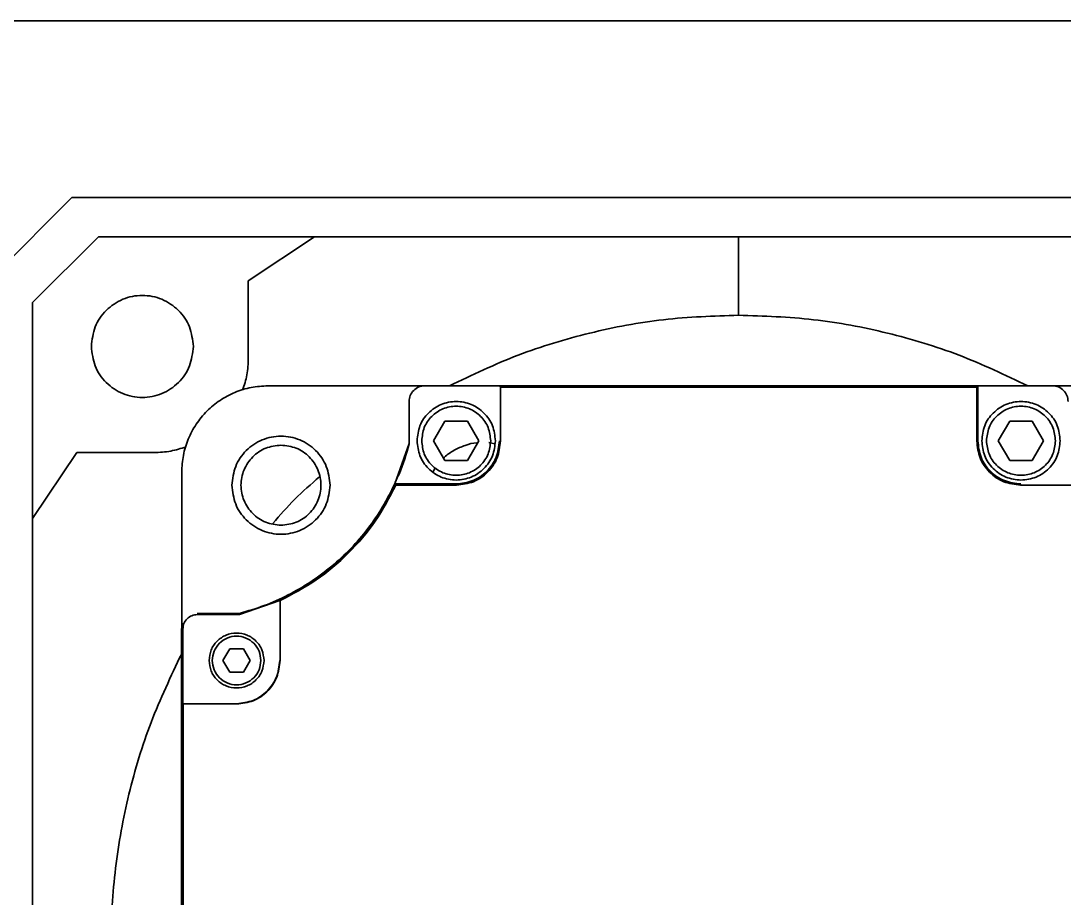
# Model space of a CAD drawing. Header units: millimetres. Extents: x -1052 to 3351, y 0 to 2015.
# Drawn here: x -365.281 to -363.314, y 1683.605 to 1685.258 of the extents above; entities that cross this region are included whole.
import ezdxf

# ---------------------------------------------------------------- set-up
doc = ezdxf.new("R2010")
doc.units = ezdxf.units.MM

msp = doc.modelspace()

# ---------------------------------------------------------------- linework, layer by layer
at = {"color": 7, "linetype": 'Continuous', "lineweight": 35}
for p, q in [((-362.2783, 1685.258), (-365.5776, 1685.258)), ((-362.2783, 1685.258), (-365.5776, 1685.258)), ((-365.1853, 1684.9251), (-365.3332, 1684.7772)), ((-365.1853, 1684.9251), (-365.3332, 1684.7772)), ((-362.6707, 1684.9251), (-365.1853, 1684.9251)), ((-362.6707, 1684.9251), (-365.1853, 1684.9251)), ((-365.2592, 1684.7273), (-365.1353, 1684.8512)), ((-365.2592, 1684.7273), (-365.1353, 1684.8512)), ((-365.1353, 1684.8512), (-364.728, 1684.8512)), ((-365.1353, 1684.8512), (-364.728, 1684.8512)), ((-364.728, 1684.8512), (-364.8525, 1684.768)), ((-364.728, 1684.8512), (-364.8525, 1684.768)), ((-363.928, 1684.8512), (-363.928, 1684.7033)), ((-363.928, 1684.8512), (-363.928, 1684.7033)), ((-364.8525, 1684.768), (-364.8525, 1684.6219)), ((-364.8525, 1684.768), (-364.8525, 1684.6219)), ((-365.2592, 1684.3199), (-365.2592, 1684.7273)), ((-365.2592, 1684.3199), (-365.2592, 1684.7273)), ((-364.8154, 1684.5701), (-364.5196, 1684.5701)), ((-364.8154, 1684.5701), (-364.5196, 1684.5701)), ((-364.5197, 1684.5702), (-364.3791, 1684.5702)), ((-364.5197, 1684.5702), (-364.3791, 1684.5702)), ((-363.4768, 1684.5702), (-364.3791, 1684.5702)), ((-363.4768, 1684.5702), (-364.3791, 1684.5702)), ((-364.3784, 1684.5687), (-363.4776, 1684.5687)), ((-364.3784, 1684.5687), (-364.3771, 1684.5674)), ((-364.3784, 1684.5687), (-363.4776, 1684.5687)), ((-364.3784, 1684.5687), (-364.3771, 1684.5674)), ((-364.3771, 1684.5674), (-363.4789, 1684.5674)), ((-364.3771, 1684.5674), (-364.3771, 1684.4659)), ((-364.3771, 1684.5674), (-363.4789, 1684.5674)), ((-364.3771, 1684.5674), (-364.3771, 1684.4659)), ((-363.4776, 1684.5687), (-363.4789, 1684.5674)), ((-363.4776, 1684.5687), (-363.4789, 1684.5674)), ((-363.4789, 1684.5674), (-363.4789, 1684.4659)), ((-363.4789, 1684.5674), (-363.4789, 1684.4659)), ((-363.4776, 1684.5687), (-363.4776, 1684.4659)), ((-363.4776, 1684.5687), (-363.4776, 1684.4659)), ((-363.4768, 1684.4666), (-363.4768, 1684.5702)), ((-363.4768, 1684.5702), (-363.3362, 1684.5702)), ((-363.4768, 1684.4666), (-363.4768, 1684.5702)), ((-363.4768, 1684.5702), (-363.3362, 1684.5702)), ((-363.3364, 1684.5701), (-363.0405, 1684.5701)), ((-363.3364, 1684.5701), (-363.0405, 1684.5701)), ((-364.5493, 1684.4613), (-364.5493, 1684.5406)), ((-364.5493, 1684.4613), (-364.5493, 1684.5406)), ((-364.5032, 1684.4666), (-364.4818, 1684.5036)), ((-364.5032, 1684.4666), (-364.4818, 1684.5036)), ((-364.4818, 1684.5036), (-364.4391, 1684.5036)), ((-364.4818, 1684.5036), (-364.4391, 1684.5036)), ((-364.4391, 1684.5036), (-364.4178, 1684.4666)), ((-364.4391, 1684.5036), (-364.4178, 1684.4666)), ((-363.4382, 1684.4666), (-363.4168, 1684.5036)), ((-363.4382, 1684.4666), (-363.4168, 1684.5036)), ((-363.4168, 1684.5036), (-363.3741, 1684.5036)), ((-363.4168, 1684.5036), (-363.3741, 1684.5036)), ((-363.3741, 1684.5036), (-363.3528, 1684.4666)), ((-363.3741, 1684.5036), (-363.3528, 1684.4666)), ((-364.5493, 1684.4613), (-364.5763, 1684.3852)), ((-364.5493, 1684.4613), (-364.5763, 1684.3852)), ((-364.4818, 1684.4296), (-364.5032, 1684.4666)), ((-364.4818, 1684.4296), (-364.5032, 1684.4666)), ((-364.4178, 1684.4666), (-364.4391, 1684.4296)), ((-364.4178, 1684.4666), (-364.4391, 1684.4296)), ((-364.399, 1684.4631), (-364.3877, 1684.4609)), ((-364.399, 1684.4631), (-364.3877, 1684.4609)), ((-364.3784, 1684.4659), (-364.3771, 1684.4659)), ((-364.3784, 1684.4659), (-364.3771, 1684.4659)), ((-363.4789, 1684.4659), (-363.4776, 1684.4659)), ((-363.4789, 1684.4659), (-363.4776, 1684.4659)), ((-363.4168, 1684.4296), (-363.4382, 1684.4666)), ((-363.4168, 1684.4296), (-363.4382, 1684.4666)), ((-363.3528, 1684.4666), (-363.3741, 1684.4296)), ((-363.3528, 1684.4666), (-363.3741, 1684.4296)), ((-365.176, 1684.4444), (-365.2592, 1684.3199)), ((-365.176, 1684.4444), (-365.2592, 1684.3199)), ((-365.03, 1684.4444), (-365.176, 1684.4444)), ((-365.03, 1684.4444), (-365.176, 1684.4444)), ((-364.5039, 1684.4084), (-364.4995, 1684.4159)), ((-364.5039, 1684.4084), (-364.4995, 1684.4159)), ((-364.4391, 1684.4296), (-364.4818, 1684.4296)), ((-364.4391, 1684.4296), (-364.4818, 1684.4296)), ((-363.3741, 1684.4296), (-363.4168, 1684.4296)), ((-363.3741, 1684.4296), (-363.4168, 1684.4296)), ((-364.9781, 1684.1115), (-364.9781, 1684.4074)), ((-364.9781, 1684.1115), (-364.9781, 1684.4074)), ((-364.4605, 1684.3852), (-364.5763, 1684.3852)), ((-364.4605, 1684.3852), (-364.5763, 1684.3852)), ((-364.5749, 1684.3845), (-364.5741, 1684.3832)), ((-364.5749, 1684.3845), (-364.4597, 1684.3845)), ((-364.5749, 1684.3845), (-364.5741, 1684.3832)), ((-364.5749, 1684.3845), (-364.4597, 1684.3845)), ((-364.5741, 1684.3832), (-364.4597, 1684.3832)), ((-364.5741, 1684.3832), (-364.4597, 1684.3832)), ((-364.4597, 1684.3832), (-364.4597, 1684.3845)), ((-364.4597, 1684.3832), (-364.4597, 1684.3845)), ((-363.3962, 1684.3845), (-363.3962, 1684.3832)), ((-363.3962, 1684.3845), (-363.3962, 1684.3832)), ((-363.2819, 1684.3832), (-363.3962, 1684.3832)), ((-363.2819, 1684.3832), (-363.3962, 1684.3832)), ((-364.7933, 1684.1657), (-364.8689, 1684.139)), ((-364.7933, 1684.1657), (-364.8689, 1684.139)), ((-364.7927, 1684.1653), (-364.7933, 1684.1657)), ((-364.7927, 1684.1653), (-364.7933, 1684.1657)), ((-364.7927, 1684.1653), (-364.7927, 1684.0524)), ((-364.7927, 1684.1653), (-364.7927, 1684.0524)), ((-364.8693, 1684.1413), (-364.9487, 1684.1413)), ((-364.8693, 1684.1413), (-364.9487, 1684.1413)), ((-364.9486, 1684.1397), (-364.869, 1684.1397)), ((-364.9486, 1684.1397), (-364.9486, 1684.139)), ((-364.9486, 1684.1397), (-364.869, 1684.1397)), ((-364.9486, 1684.1397), (-364.9486, 1684.139)), ((-364.9486, 1684.139), (-364.8689, 1684.139)), ((-364.9486, 1684.139), (-364.8689, 1684.139)), ((-364.8689, 1684.139), (-364.869, 1684.1397)), ((-364.869, 1684.1397), (-364.869, 1684.1397)), ((-364.8689, 1684.139), (-364.869, 1684.1397)), ((-364.869, 1684.1397), (-364.869, 1684.1397)), ((-364.976, 1684.123), (-364.9783, 1684.1117)), ((-364.976, 1684.123), (-364.9783, 1684.1117)), ((-364.9783, 1684.1117), (-364.9783, 1682.9282)), ((-364.9783, 1684.1117), (-364.9783, 1682.9282)), ((-364.9767, 1682.9283), (-364.9767, 1684.1116)), ((-364.976, 1684.1116), (-364.9767, 1684.1116)), ((-364.9767, 1682.9283), (-364.9767, 1684.1116)), ((-364.976, 1684.1116), (-364.9767, 1684.1116)), ((-364.976, 1683.9711), (-364.976, 1684.1116)), ((-364.976, 1683.9711), (-364.976, 1684.1116)), ((-364.9003, 1684.0524), (-364.8875, 1684.0746)), ((-364.9003, 1684.0524), (-364.8875, 1684.0746)), ((-364.8875, 1684.0746), (-364.8618, 1684.0746)), ((-364.8875, 1684.0746), (-364.8618, 1684.0746)), ((-364.8618, 1684.0746), (-364.849, 1684.0524)), ((-364.8618, 1684.0746), (-364.849, 1684.0524)), ((-364.8875, 1684.0302), (-364.9003, 1684.0524)), ((-364.8875, 1684.0302), (-364.9003, 1684.0524)), ((-364.849, 1684.0524), (-364.8618, 1684.0302)), ((-364.849, 1684.0524), (-364.8618, 1684.0302)), ((-364.7933, 1684.0524), (-364.7927, 1684.0524)), ((-364.7933, 1684.0524), (-364.7927, 1684.0524)), ((-364.8618, 1684.0302), (-364.8875, 1684.0302)), ((-364.8618, 1684.0302), (-364.8875, 1684.0302)), ((-364.9754, 1683.9705), (-364.976, 1683.9711)), ((-364.9754, 1683.9705), (-364.976, 1683.9711)), ((-364.9754, 1683.0693), (-364.9754, 1683.9705)), ((-364.8747, 1683.9705), (-364.9754, 1683.9705)), ((-364.9754, 1683.0693), (-364.9754, 1683.9705)), ((-364.8747, 1683.9705), (-364.9754, 1683.9705)), ((-364.8747, 1683.9705), (-364.8747, 1683.9711)), ((-364.8747, 1683.9705), (-364.8747, 1683.9711))]:
    msp.add_line(p, q, dxfattribs=at)
for points, knots in [([(-363.928, 1684.8512), (-363.9745, 1684.8512), (-364.0672, 1684.8512), (-364.205, 1684.8512), (-364.3399, 1684.8512), (-364.4721, 1684.8512), (-364.6016, 1684.8512), (-364.6857, 1684.8512), (-364.728, 1684.8512)], [0, 0, 0, 0, 9.011017, 17.92852, 26.962184, 35.906449, 44.937521, 54.083228, 54.083228, 54.083228, 54.083228]), ([(-363.928, 1684.8512), (-363.9745, 1684.8512), (-364.0672, 1684.8512), (-364.205, 1684.8512), (-364.3399, 1684.8512), (-364.4721, 1684.8512), (-364.6016, 1684.8512), (-364.6857, 1684.8512), (-364.728, 1684.8512)], [0, 0, 0, 0, 9.011017, 17.92852, 26.962184, 35.906449, 44.937521, 54.083228, 54.083228, 54.083228, 54.083228]), ([(-363.128, 1684.8512), (-363.1598, 1684.8512), (-363.2222, 1684.8512), (-363.3184, 1684.8512), (-363.415, 1684.8512), (-363.5251, 1684.8512), (-363.6485, 1684.8512), (-363.7872, 1684.8512), (-363.8808, 1684.8512), (-363.928, 1684.8512)], [0, 0, 0, 0, 6.884884, 13.527978, 20.341259, 26.947024, 35.974761, 44.948832, 54.083288, 54.083288, 54.083288, 54.083288]), ([(-363.128, 1684.8512), (-363.1598, 1684.8512), (-363.2222, 1684.8512), (-363.3184, 1684.8512), (-363.415, 1684.8512), (-363.5251, 1684.8512), (-363.6485, 1684.8512), (-363.7872, 1684.8512), (-363.8808, 1684.8512), (-363.928, 1684.8512)], [0, 0, 0, 0, 6.884884, 13.527978, 20.341259, 26.947024, 35.974761, 44.948832, 54.083288, 54.083288, 54.083288, 54.083288]), ([(-364.9562, 1684.6443), (-364.9577, 1684.6569), (-364.9605, 1684.6821), (-364.9828, 1684.7141), (-365.0146, 1684.7355), (-365.0524, 1684.743), (-365.0902, 1684.7355), (-365.1219, 1684.7141), (-365.1442, 1684.6821), (-365.1471, 1684.6569), (-365.1485, 1684.6443)], [0, 0, 0, 0, 2.546997, 5.093971, 7.640962, 10.187929, 12.734955, 15.281946, 17.82892, 20.375917, 20.375917, 20.375917, 20.375917]), ([(-364.9562, 1684.6443), (-364.9577, 1684.6569), (-364.9605, 1684.6821), (-364.9828, 1684.7141), (-365.0146, 1684.7355), (-365.0524, 1684.743), (-365.0902, 1684.7355), (-365.1219, 1684.7141), (-365.1442, 1684.6821), (-365.1471, 1684.6569), (-365.1485, 1684.6443)], [0, 0, 0, 0, 2.546997, 5.093971, 7.640962, 10.187929, 12.734955, 15.281946, 17.82892, 20.375917, 20.375917, 20.375917, 20.375917]), ([(-364.4733, 1684.5701), (-364.4306, 1684.5905), (-364.3453, 1684.6311), (-364.2092, 1684.6719), (-364.0697, 1684.6984), (-363.9752, 1684.7017), (-363.928, 1684.7033)], [0, 0, 0, 0, 9.575734, 19.151432, 28.727151, 38.302862, 38.302862, 38.302862, 38.302862]), ([(-364.4733, 1684.5701), (-364.4306, 1684.5905), (-364.3453, 1684.6311), (-364.2092, 1684.6719), (-364.0697, 1684.6984), (-363.9752, 1684.7017), (-363.928, 1684.7033)], [0, 0, 0, 0, 9.575734, 19.151432, 28.727151, 38.302862, 38.302862, 38.302862, 38.302862]), ([(-363.928, 1684.7033), (-363.8807, 1684.7017), (-363.7863, 1684.6984), (-363.6467, 1684.6719), (-363.5107, 1684.6311), (-363.4253, 1684.5905), (-363.3827, 1684.5701)], [0, 0, 0, 0, 9.575771, 19.15149, 28.727188, 38.302922, 38.302922, 38.302922, 38.302922]), ([(-363.928, 1684.7033), (-363.8807, 1684.7017), (-363.7863, 1684.6984), (-363.6467, 1684.6719), (-363.5107, 1684.6311), (-363.4253, 1684.5905), (-363.3827, 1684.5701)], [0, 0, 0, 0, 9.575771, 19.15149, 28.727188, 38.302922, 38.302922, 38.302922, 38.302922]), ([(-365.1485, 1684.6443), (-365.1471, 1684.6317), (-365.1442, 1684.6066), (-365.1219, 1684.5746), (-365.0902, 1684.5532), (-365.0524, 1684.5457), (-365.0146, 1684.5532), (-364.9828, 1684.5746), (-364.9605, 1684.6066), (-364.9577, 1684.6317), (-364.9562, 1684.6443)], [0, 0, 0, 0, 2.546997, 5.093971, 7.640962, 10.187988, 12.734955, 15.281946, 17.82892, 20.375917, 20.375917, 20.375917, 20.375917]), ([(-365.1485, 1684.6443), (-365.1471, 1684.6317), (-365.1442, 1684.6066), (-365.1219, 1684.5746), (-365.0902, 1684.5532), (-365.0524, 1684.5457), (-365.0146, 1684.5532), (-364.9828, 1684.5746), (-364.9605, 1684.6066), (-364.9577, 1684.6317), (-364.9562, 1684.6443)], [0, 0, 0, 0, 2.546997, 5.093971, 7.640962, 10.187988, 12.734955, 15.281946, 17.82892, 20.375917, 20.375917, 20.375917, 20.375917]), ([(-364.8525, 1684.6219), (-364.8528, 1684.6116), (-364.8535, 1684.5922), (-364.8601, 1684.5717), (-364.8632, 1684.5621)], [0, 0, 0, 0, 2.191788, 4.130149, 4.130149, 4.130149, 4.130149]), ([(-364.8525, 1684.6219), (-364.8528, 1684.6116), (-364.8535, 1684.5922), (-364.8601, 1684.5717), (-364.8632, 1684.5621)], [0, 0, 0, 0, 2.191788, 4.130149, 4.130149, 4.130149, 4.130149]), ([(-364.9781, 1684.4074), (-364.9775, 1684.418), (-364.9763, 1684.4393), (-364.9666, 1684.47), (-364.9516, 1684.4983), (-364.9312, 1684.5232), (-364.9064, 1684.5435), (-364.8781, 1684.5586), (-364.8474, 1684.5683), (-364.8261, 1684.5695), (-364.8154, 1684.5701)], [0, 0, 0, 0, 2.158701, 4.317381, 6.476083, 8.634771, 10.793458, 12.952134, 15.110871, 17.269513, 17.269513, 17.269513, 17.269513]), ([(-364.9781, 1684.4074), (-364.9775, 1684.418), (-364.9763, 1684.4393), (-364.9666, 1684.47), (-364.9516, 1684.4983), (-364.9312, 1684.5232), (-364.9064, 1684.5435), (-364.8781, 1684.5586), (-364.8474, 1684.5683), (-364.8261, 1684.5695), (-364.8154, 1684.5701)], [0, 0, 0, 0, 2.158701, 4.317381, 6.476083, 8.634771, 10.793458, 12.952134, 15.110871, 17.269513, 17.269513, 17.269513, 17.269513]), ([(-364.5197, 1684.5702), (-364.5236, 1684.5698), (-364.5314, 1684.5689), (-364.5411, 1684.562), (-364.548, 1684.5523), (-364.5489, 1684.5445), (-364.5493, 1684.5406)], [0, 0, 0, 0, 0.783279, 1.56654, 2.349784, 3.133028, 3.133028, 3.133028, 3.133028]), ([(-364.5197, 1684.5702), (-364.5236, 1684.5698), (-364.5314, 1684.5689), (-364.5411, 1684.562), (-364.548, 1684.5523), (-364.5489, 1684.5445), (-364.5493, 1684.5406)], [0, 0, 0, 0, 0.783279, 1.56654, 2.349784, 3.133028, 3.133028, 3.133028, 3.133028]), ([(-363.3066, 1684.5406), (-363.3071, 1684.5445), (-363.308, 1684.5523), (-363.3148, 1684.562), (-363.3246, 1684.5689), (-363.3324, 1684.5698), (-363.3362, 1684.5702)], [0, 0, 0, 0, 0.783244, 1.566488, 2.349749, 3.133028, 3.133028, 3.133028, 3.133028]), ([(-363.3066, 1684.5406), (-363.3071, 1684.5445), (-363.308, 1684.5523), (-363.3148, 1684.562), (-363.3246, 1684.5689), (-363.3324, 1684.5698), (-363.3362, 1684.5702)], [0, 0, 0, 0, 0.783244, 1.566488, 2.349749, 3.133028, 3.133028, 3.133028, 3.133028]), ([(-364.5344, 1684.4666), (-364.5333, 1684.4763), (-364.5311, 1684.4956), (-364.514, 1684.5203), (-364.4896, 1684.5367), (-364.4605, 1684.5425), (-364.4314, 1684.5367), (-364.407, 1684.5203), (-364.3899, 1684.4956), (-364.3876, 1684.4763), (-364.3865, 1684.4666)], [0, 0, 0, 0, 1.959199, 3.918434, 5.877669, 7.836903, 9.796137, 11.755323, 13.714558, 15.673769, 15.673769, 15.673769, 15.673769]), ([(-364.5344, 1684.4666), (-364.5333, 1684.4763), (-364.5311, 1684.4956), (-364.514, 1684.5203), (-364.4896, 1684.5367), (-364.4605, 1684.5425), (-364.4314, 1684.5367), (-364.407, 1684.5203), (-364.3899, 1684.4956), (-364.3876, 1684.4763), (-364.3865, 1684.4666)], [0, 0, 0, 0, 1.959199, 3.918434, 5.877669, 7.836903, 9.796137, 11.755323, 13.714558, 15.673769, 15.673769, 15.673769, 15.673769]), ([(-364.3954, 1684.4666), (-364.3964, 1684.4751), (-364.3983, 1684.4922), (-364.4134, 1684.5138), (-364.4349, 1684.5283), (-364.4605, 1684.5334), (-364.4861, 1684.5283), (-364.5076, 1684.5138), (-364.5226, 1684.4922), (-364.5246, 1684.4751), (-364.5256, 1684.4666)], [0, 0, 0, 0, 1.724108, 3.448228, 5.172347, 6.896426, 8.620564, 10.344683, 12.068803, 13.792911, 13.792911, 13.792911, 13.792911]), ([(-364.3954, 1684.4666), (-364.3964, 1684.4751), (-364.3983, 1684.4922), (-364.4134, 1684.5138), (-364.4349, 1684.5283), (-364.4605, 1684.5334), (-364.4861, 1684.5283), (-364.5076, 1684.5138), (-364.5226, 1684.4922), (-364.5246, 1684.4751), (-364.5256, 1684.4666)], [0, 0, 0, 0, 1.724108, 3.448228, 5.172347, 6.896426, 8.620564, 10.344683, 12.068803, 13.792911, 13.792911, 13.792911, 13.792911]), ([(-363.4694, 1684.4666), (-363.4683, 1684.4763), (-363.4661, 1684.4956), (-363.449, 1684.5203), (-363.4245, 1684.5367), (-363.3955, 1684.5425), (-363.3664, 1684.5367), (-363.3419, 1684.5203), (-363.3248, 1684.4956), (-363.3226, 1684.4763), (-363.3215, 1684.4666)], [0, 0, 0, 0, 1.959211, 3.918446, 5.877631, 7.836865, 9.796099, 11.755335, 13.71457, 15.673769, 15.673769, 15.673769, 15.673769]), ([(-363.4694, 1684.4666), (-363.4683, 1684.4763), (-363.4661, 1684.4956), (-363.449, 1684.5203), (-363.4245, 1684.5367), (-363.3955, 1684.5425), (-363.3664, 1684.5367), (-363.3419, 1684.5203), (-363.3248, 1684.4956), (-363.3226, 1684.4763), (-363.3215, 1684.4666)], [0, 0, 0, 0, 1.959211, 3.918446, 5.877631, 7.836865, 9.796099, 11.755335, 13.71457, 15.673769, 15.673769, 15.673769, 15.673769]), ([(-363.3304, 1684.4666), (-363.3314, 1684.4751), (-363.3333, 1684.4922), (-363.3484, 1684.5138), (-363.3699, 1684.5283), (-363.3955, 1684.5334), (-363.4211, 1684.5283), (-363.4426, 1684.5138), (-363.4576, 1684.4922), (-363.4596, 1684.4751), (-363.4606, 1684.4666)], [0, 0, 0, 0, 1.724108, 3.448228, 5.172347, 6.896485, 8.620564, 10.344683, 12.068803, 13.792911, 13.792911, 13.792911, 13.792911]), ([(-363.3304, 1684.4666), (-363.3314, 1684.4751), (-363.3333, 1684.4922), (-363.3484, 1684.5138), (-363.3699, 1684.5283), (-363.3955, 1684.5334), (-363.4211, 1684.5283), (-363.4426, 1684.5138), (-363.4576, 1684.4922), (-363.4596, 1684.4751), (-363.4606, 1684.4666)], [0, 0, 0, 0, 1.724108, 3.448228, 5.172347, 6.896485, 8.620564, 10.344683, 12.068803, 13.792911, 13.792911, 13.792911, 13.792911]), ([(-364.8833, 1684.3828), (-364.8819, 1684.3949), (-364.8792, 1684.4191), (-364.8578, 1684.4499), (-364.8272, 1684.4705), (-364.7909, 1684.4777), (-364.7545, 1684.4705), (-364.724, 1684.4499), (-364.7026, 1684.4191), (-364.6998, 1684.3949), (-364.6984, 1684.3828)], [0, 0, 0, 0, 2.449015, 4.898046, 7.347053, 9.796126, 12.245141, 14.694147, 17.143179, 19.592194, 19.592194, 19.592194, 19.592194]), ([(-364.8833, 1684.3828), (-364.8819, 1684.3949), (-364.8792, 1684.4191), (-364.8578, 1684.4499), (-364.8272, 1684.4705), (-364.7909, 1684.4777), (-364.7545, 1684.4705), (-364.724, 1684.4499), (-364.7026, 1684.4191), (-364.6998, 1684.3949), (-364.6984, 1684.3828)], [0, 0, 0, 0, 2.449015, 4.898046, 7.347053, 9.796126, 12.245141, 14.694147, 17.143179, 19.592194, 19.592194, 19.592194, 19.592194]), ([(-364.9701, 1684.4552), (-364.9797, 1684.4521), (-365.0002, 1684.4455), (-365.0197, 1684.4448), (-365.03, 1684.4444)], [0, 0, 0, 0, 1.936959, 4.130361, 4.130361, 4.130361, 4.130361]), ([(-364.9701, 1684.4552), (-364.9797, 1684.4521), (-365.0002, 1684.4455), (-365.0197, 1684.4448), (-365.03, 1684.4444)], [0, 0, 0, 0, 1.936959, 4.130361, 4.130361, 4.130361, 4.130361]), ([(-364.7909, 1684.3074), (-364.8007, 1684.3085), (-364.8205, 1684.3108), (-364.8456, 1684.3282), (-364.8624, 1684.3532), (-364.8683, 1684.3828), (-364.8624, 1684.4125), (-364.8456, 1684.4374), (-364.8205, 1684.4549), (-364.8007, 1684.4571), (-364.7909, 1684.4583)], [0, 0, 0, 0, 1.99842, 3.996819, 5.995234, 7.993648, 9.992062, 11.990453, 13.988868, 15.987282, 15.987282, 15.987282, 15.987282]), ([(-364.7909, 1684.3074), (-364.8007, 1684.3085), (-364.8205, 1684.3108), (-364.8456, 1684.3282), (-364.8624, 1684.3532), (-364.8683, 1684.3828), (-364.8624, 1684.4125), (-364.8456, 1684.4374), (-364.8205, 1684.4549), (-364.8007, 1684.4571), (-364.7909, 1684.4583)], [0, 0, 0, 0, 1.99842, 3.996819, 5.995234, 7.993648, 9.992062, 11.990453, 13.988868, 15.987282, 15.987282, 15.987282, 15.987282]), ([(-364.7909, 1684.4583), (-364.781, 1684.4571), (-364.7613, 1684.4549), (-364.7361, 1684.4374), (-364.7194, 1684.4125), (-364.7135, 1684.3828), (-364.7194, 1684.3532), (-364.7361, 1684.3282), (-364.7613, 1684.3108), (-364.781, 1684.3085), (-364.7909, 1684.3074)], [0, 0, 0, 0, 1.998355, 3.996771, 5.995161, 7.993575, 9.991989, 11.990405, 13.988804, 15.987165, 15.987165, 15.987165, 15.987165]), ([(-364.7909, 1684.4583), (-364.781, 1684.4571), (-364.7613, 1684.4549), (-364.7361, 1684.4374), (-364.7194, 1684.4125), (-364.7135, 1684.3828), (-364.7194, 1684.3532), (-364.7361, 1684.3282), (-364.7613, 1684.3108), (-364.781, 1684.3085), (-364.7909, 1684.3074)], [0, 0, 0, 0, 1.998355, 3.996771, 5.995161, 7.993575, 9.991989, 11.990405, 13.988804, 15.987165, 15.987165, 15.987165, 15.987165]), ([(-364.5492, 1684.4611), (-364.5545, 1684.442), (-364.5613, 1684.4169), (-364.573, 1684.3937), (-364.5757, 1684.3882)], [0, 0, 0, 0, 4.011659, 5.255359, 5.255359, 5.255359, 5.255359]), ([(-364.5492, 1684.4611), (-364.5545, 1684.442), (-364.5613, 1684.4169), (-364.573, 1684.3937), (-364.5757, 1684.3882)], [0, 0, 0, 0, 4.011659, 5.255359, 5.255359, 5.255359, 5.255359]), ([(-364.3865, 1684.4666), (-364.3876, 1684.4569), (-364.3899, 1684.4376), (-364.407, 1684.4129), (-364.4314, 1684.3965), (-364.4605, 1684.3907), (-364.4896, 1684.3965), (-364.514, 1684.4129), (-364.5311, 1684.4376), (-364.5333, 1684.4569), (-364.5344, 1684.4666)], [0, 0, 0, 0, 1.95924, 3.91845, 5.877636, 7.83687, 9.796104, 11.755339, 13.714549, 15.673777, 15.673777, 15.673777, 15.673777]), ([(-364.3865, 1684.4666), (-364.3876, 1684.4569), (-364.3899, 1684.4376), (-364.407, 1684.4129), (-364.4314, 1684.3965), (-364.4605, 1684.3907), (-364.4896, 1684.3965), (-364.514, 1684.4129), (-364.5311, 1684.4376), (-364.5333, 1684.4569), (-364.5344, 1684.4666)], [0, 0, 0, 0, 1.95924, 3.91845, 5.877636, 7.83687, 9.796104, 11.755339, 13.714549, 15.673777, 15.673777, 15.673777, 15.673777]), ([(-364.5256, 1684.4666), (-364.5246, 1684.4581), (-364.5226, 1684.441), (-364.5076, 1684.4194), (-364.4861, 1684.4049), (-364.4605, 1684.3998), (-364.4349, 1684.4049), (-364.4134, 1684.4194), (-364.3983, 1684.441), (-364.3964, 1684.4581), (-364.3954, 1684.4666)], [0, 0, 0, 0, 1.724108, 3.448228, 5.172347, 6.896491, 8.620575, 10.344695, 12.068815, 13.792923, 13.792923, 13.792923, 13.792923]), ([(-364.5256, 1684.4666), (-364.5246, 1684.4581), (-364.5226, 1684.441), (-364.5076, 1684.4194), (-364.4861, 1684.4049), (-364.4605, 1684.3998), (-364.4349, 1684.4049), (-364.4134, 1684.4194), (-364.3983, 1684.441), (-364.3964, 1684.4581), (-364.3954, 1684.4666)], [0, 0, 0, 0, 1.724108, 3.448228, 5.172347, 6.896491, 8.620575, 10.344695, 12.068815, 13.792923, 13.792923, 13.792923, 13.792923]), ([(-364.4834, 1684.4344), (-364.4831, 1684.4348), (-364.4777, 1684.4407), (-364.4643, 1684.4492), (-364.4439, 1684.4583), (-364.4288, 1684.4627), (-364.421, 1684.4628), (-364.4207, 1684.4628)], [0, 0, 0, 0, 0.096177, 1.623811, 3.151489, 4.679181, 4.737258, 4.737258, 4.737258, 4.737258]), ([(-364.4834, 1684.4344), (-364.4831, 1684.4348), (-364.4777, 1684.4407), (-364.4643, 1684.4492), (-364.4439, 1684.4583), (-364.4288, 1684.4627), (-364.421, 1684.4628), (-364.4207, 1684.4628)], [0, 0, 0, 0, 0.096177, 1.623811, 3.151489, 4.679181, 4.737258, 4.737258, 4.737258, 4.737258]), ([(-364.3791, 1684.4666), (-364.3803, 1684.4559), (-364.3828, 1684.4346), (-364.4016, 1684.4077), (-364.4285, 1684.3889), (-364.4498, 1684.3865), (-364.4605, 1684.3852)], [0, 0, 0, 0, 2.153963, 4.307901, 6.461872, 8.615835, 8.615835, 8.615835, 8.615835]), ([(-364.3791, 1684.4666), (-364.3803, 1684.4559), (-364.3828, 1684.4346), (-364.4016, 1684.4077), (-364.4285, 1684.3889), (-364.4498, 1684.3865), (-364.4605, 1684.3852)], [0, 0, 0, 0, 2.153963, 4.307901, 6.461872, 8.615835, 8.615835, 8.615835, 8.615835]), ([(-364.3771, 1684.4659), (-364.3783, 1684.455), (-364.3808, 1684.4334), (-364.3999, 1684.4061), (-364.4273, 1684.3869), (-364.4489, 1684.3845), (-364.4597, 1684.3832)], [0, 0, 0, 0, 2.188147, 4.376283, 6.564419, 8.752542, 8.752542, 8.752542, 8.752542]), ([(-364.4597, 1684.3845), (-364.4491, 1684.3857), (-364.4278, 1684.3882), (-364.4009, 1684.407), (-364.3821, 1684.4339), (-364.3796, 1684.4552), (-364.3784, 1684.4659)], [0, 0, 0, 0, 2.153963, 4.307918, 6.461856, 8.615819, 8.615819, 8.615819, 8.615819]), ([(-364.3771, 1684.4659), (-364.3783, 1684.455), (-364.3808, 1684.4334), (-364.3999, 1684.4061), (-364.4273, 1684.3869), (-364.4489, 1684.3845), (-364.4597, 1684.3832)], [0, 0, 0, 0, 2.188147, 4.376283, 6.564419, 8.752542, 8.752542, 8.752542, 8.752542]), ([(-364.4597, 1684.3845), (-364.4491, 1684.3857), (-364.4278, 1684.3882), (-364.4009, 1684.407), (-364.3821, 1684.4339), (-364.3796, 1684.4552), (-364.3784, 1684.4659)], [0, 0, 0, 0, 2.153963, 4.307918, 6.461856, 8.615819, 8.615819, 8.615819, 8.615819]), ([(-363.3962, 1684.3832), (-363.407, 1684.3845), (-363.4287, 1684.3869), (-363.456, 1684.4061), (-363.4751, 1684.4334), (-363.4776, 1684.455), (-363.4789, 1684.4659)], [0, 0, 0, 0, 2.188123, 4.376258, 6.564394, 8.752552, 8.752552, 8.752552, 8.752552]), ([(-363.3962, 1684.3832), (-363.407, 1684.3845), (-363.4287, 1684.3869), (-363.456, 1684.4061), (-363.4751, 1684.4334), (-363.4776, 1684.455), (-363.4789, 1684.4659)], [0, 0, 0, 0, 2.188123, 4.376258, 6.564394, 8.752552, 8.752552, 8.752552, 8.752552]), ([(-363.4776, 1684.4659), (-363.4763, 1684.4552), (-363.4739, 1684.4339), (-363.4551, 1684.407), (-363.4282, 1684.3882), (-363.4069, 1684.3857), (-363.3962, 1684.3845)], [0, 0, 0, 0, 2.153963, 4.307901, 6.461856, 8.615819, 8.615819, 8.615819, 8.615819]), ([(-363.4776, 1684.4659), (-363.4763, 1684.4552), (-363.4739, 1684.4339), (-363.4551, 1684.407), (-363.4282, 1684.3882), (-363.4069, 1684.3857), (-363.3962, 1684.3845)], [0, 0, 0, 0, 2.153963, 4.307901, 6.461856, 8.615819, 8.615819, 8.615819, 8.615819]), ([(-363.3955, 1684.3852), (-363.4061, 1684.3865), (-363.4275, 1684.3889), (-363.4543, 1684.4077), (-363.4732, 1684.4346), (-363.4756, 1684.4559), (-363.4768, 1684.4666)], [0, 0, 0, 0, 2.153963, 4.307934, 6.461872, 8.615835, 8.615835, 8.615835, 8.615835]), ([(-363.3955, 1684.3852), (-363.4061, 1684.3865), (-363.4275, 1684.3889), (-363.4543, 1684.4077), (-363.4732, 1684.4346), (-363.4756, 1684.4559), (-363.4768, 1684.4666)], [0, 0, 0, 0, 2.153963, 4.307934, 6.461872, 8.615835, 8.615835, 8.615835, 8.615835]), ([(-363.3215, 1684.4666), (-363.3226, 1684.4569), (-363.3248, 1684.4376), (-363.3419, 1684.4129), (-363.3664, 1684.3965), (-363.3955, 1684.3907), (-363.4245, 1684.3965), (-363.449, 1684.4129), (-363.4661, 1684.4376), (-363.4683, 1684.4569), (-363.4694, 1684.4666)], [0, 0, 0, 0, 1.959228, 3.918439, 5.877674, 7.836908, 9.796142, 11.755327, 13.714538, 15.673777, 15.673777, 15.673777, 15.673777]), ([(-363.3215, 1684.4666), (-363.3226, 1684.4569), (-363.3248, 1684.4376), (-363.3419, 1684.4129), (-363.3664, 1684.3965), (-363.3955, 1684.3907), (-363.4245, 1684.3965), (-363.449, 1684.4129), (-363.4661, 1684.4376), (-363.4683, 1684.4569), (-363.4694, 1684.4666)], [0, 0, 0, 0, 1.959228, 3.918439, 5.877674, 7.836908, 9.796142, 11.755327, 13.714538, 15.673777, 15.673777, 15.673777, 15.673777]), ([(-363.4606, 1684.4666), (-363.4596, 1684.4581), (-363.4576, 1684.441), (-363.4426, 1684.4194), (-363.4211, 1684.4049), (-363.3955, 1684.3998), (-363.3699, 1684.4049), (-363.3484, 1684.4194), (-363.3333, 1684.441), (-363.3314, 1684.4581), (-363.3304, 1684.4666)], [0, 0, 0, 0, 1.724108, 3.448228, 5.172347, 6.896432, 8.620575, 10.344695, 12.068815, 13.792923, 13.792923, 13.792923, 13.792923]), ([(-363.4606, 1684.4666), (-363.4596, 1684.4581), (-363.4576, 1684.441), (-363.4426, 1684.4194), (-363.4211, 1684.4049), (-363.3955, 1684.3998), (-363.3699, 1684.4049), (-363.3484, 1684.4194), (-363.3333, 1684.441), (-363.3314, 1684.4581), (-363.3304, 1684.4666)], [0, 0, 0, 0, 1.724108, 3.448228, 5.172347, 6.896432, 8.620575, 10.344695, 12.068815, 13.792923, 13.792923, 13.792923, 13.792923]), ([(-364.8064, 1684.3105), (-364.7929, 1684.3263), (-364.7658, 1684.3578), (-364.7343, 1684.3849), (-364.7185, 1684.3984)], [0, 0, 0, 0, 4.208149, 8.416256, 8.416256, 8.416256, 8.416256]), ([(-364.8064, 1684.3105), (-364.7929, 1684.3263), (-364.7658, 1684.3578), (-364.7343, 1684.3849), (-364.7185, 1684.3984)], [0, 0, 0, 0, 4.208149, 8.416256, 8.416256, 8.416256, 8.416256]), ([(-364.6984, 1684.3828), (-364.6998, 1684.3707), (-364.7026, 1684.3465), (-364.724, 1684.3158), (-364.7545, 1684.2952), (-364.7909, 1684.288), (-364.8272, 1684.2952), (-364.8578, 1684.3158), (-364.8792, 1684.3465), (-364.8819, 1684.3707), (-364.8833, 1684.3828)], [0, 0, 0, 0, 2.449044, 4.898051, 7.347074, 9.796083, 12.24515, 14.694173, 17.14318, 19.592224, 19.592224, 19.592224, 19.592224]), ([(-364.6984, 1684.3828), (-364.6998, 1684.3707), (-364.7026, 1684.3465), (-364.724, 1684.3158), (-364.7545, 1684.2952), (-364.7909, 1684.288), (-364.8272, 1684.2952), (-364.8578, 1684.3158), (-364.8792, 1684.3465), (-364.8819, 1684.3707), (-364.8833, 1684.3828)], [0, 0, 0, 0, 2.449044, 4.898051, 7.347074, 9.796083, 12.24515, 14.694173, 17.14318, 19.592224, 19.592224, 19.592224, 19.592224]), ([(-364.5763, 1684.3852), (-364.5837, 1684.3706), (-364.5984, 1684.3412), (-364.6265, 1684.3006), (-364.6586, 1684.2631), (-364.6947, 1684.2295), (-364.7343, 1684.2), (-364.7769, 1684.1753), (-364.822, 1684.155), (-364.8535, 1684.1458), (-364.8693, 1684.1413)], [0, 0, 0, 0, 3.329906, 6.65985, 9.989795, 13.319707, 16.649661, 19.979576, 23.309527, 26.639442, 26.639442, 26.639442, 26.639442]), ([(-364.5763, 1684.3852), (-364.5837, 1684.3706), (-364.5984, 1684.3412), (-364.6265, 1684.3006), (-364.6586, 1684.2631), (-364.6947, 1684.2295), (-364.7343, 1684.2), (-364.7769, 1684.1753), (-364.822, 1684.155), (-364.8535, 1684.1458), (-364.8693, 1684.1413)], [0, 0, 0, 0, 3.329906, 6.65985, 9.989795, 13.319707, 16.649661, 19.979576, 23.309527, 26.639442, 26.639442, 26.639442, 26.639442]), ([(-364.7935, 1684.1671), (-364.7878, 1684.1695), (-364.767, 1684.1784), (-364.7336, 1684.1989), (-364.6937, 1684.2281), (-364.6575, 1684.2619), (-364.6252, 1684.2995), (-364.597, 1684.3403), (-364.5823, 1684.3698), (-364.5749, 1684.3845)], [0, 0, 0, 0, 1.242389, 4.584292, 7.926203, 11.26817, 14.610081, 17.952013, 21.29394, 21.29394, 21.29394, 21.29394]), ([(-364.7935, 1684.1671), (-364.7878, 1684.1695), (-364.767, 1684.1784), (-364.7336, 1684.1989), (-364.6937, 1684.2281), (-364.6575, 1684.2619), (-364.6252, 1684.2995), (-364.597, 1684.3403), (-364.5823, 1684.3698), (-364.5749, 1684.3845)], [0, 0, 0, 0, 1.242389, 4.584292, 7.926203, 11.26817, 14.610081, 17.952013, 21.29394, 21.29394, 21.29394, 21.29394]), ([(-364.5741, 1684.3832), (-364.5863, 1684.3599), (-364.6109, 1684.3134), (-364.6625, 1684.2534), (-364.7228, 1684.2019), (-364.7694, 1684.1775), (-364.7927, 1684.1653)], [0, 0, 0, 0, 5.324134, 10.648264, 15.972398, 21.296502, 21.296502, 21.296502, 21.296502]), ([(-364.5741, 1684.3832), (-364.5863, 1684.3599), (-364.6109, 1684.3134), (-364.6625, 1684.2534), (-364.7228, 1684.2019), (-364.7694, 1684.1775), (-364.7927, 1684.1653)], [0, 0, 0, 0, 5.324134, 10.648264, 15.972398, 21.296502, 21.296502, 21.296502, 21.296502]), ([(-365.2592, 1684.3199), (-365.2592, 1684.2882), (-365.2592, 1684.226), (-365.2592, 1684.1301), (-365.2592, 1684.0339), (-365.2592, 1683.9241), (-365.2592, 1683.8012), (-365.2592, 1683.6632), (-365.2592, 1683.5236), (-365.2592, 1683.384), (-365.2592, 1683.2455), (-365.2592, 1683.1098), (-365.2592, 1682.9769), (-365.2592, 1682.8468), (-365.2592, 1682.7624), (-365.2592, 1682.7199)], [0, 0, 0, 0, 6.862225, 13.484315, 20.275339, 26.86003, 35.857802, 44.801018, 53.870758, 62.8655, 71.827208, 80.936265, 89.914332, 98.981541, 108.166546, 108.166546, 108.166546, 108.166546]), ([(-365.2592, 1684.3199), (-365.2592, 1684.2882), (-365.2592, 1684.226), (-365.2592, 1684.1301), (-365.2592, 1684.0339), (-365.2592, 1683.9241), (-365.2592, 1683.8012), (-365.2592, 1683.6632), (-365.2592, 1683.5236), (-365.2592, 1683.384), (-365.2592, 1683.2455), (-365.2592, 1683.1098), (-365.2592, 1682.9769), (-365.2592, 1682.8468), (-365.2592, 1682.7624), (-365.2592, 1682.7199)], [0, 0, 0, 0, 6.862225, 13.484315, 20.275339, 26.86003, 35.857802, 44.801018, 53.870758, 62.8655, 71.827208, 80.936265, 89.914332, 98.981541, 108.166546, 108.166546, 108.166546, 108.166546]), ([(-364.9486, 1684.139), (-364.9522, 1684.1386), (-364.9594, 1684.1377), (-364.9684, 1684.1314), (-364.9748, 1684.1224), (-364.9756, 1684.1152), (-364.976, 1684.1116)], [0, 0, 0, 0, 0.724961, 1.449948, 2.174894, 2.899855, 2.899855, 2.899855, 2.899855]), ([(-364.9486, 1684.139), (-364.9522, 1684.1386), (-364.9594, 1684.1377), (-364.9684, 1684.1314), (-364.9748, 1684.1224), (-364.9756, 1684.1152), (-364.976, 1684.1116)], [0, 0, 0, 0, 0.724961, 1.449948, 2.174894, 2.899855, 2.899855, 2.899855, 2.899855]), ([(-364.9264, 1684.0524), (-364.9256, 1684.0592), (-364.9241, 1684.0728), (-364.9121, 1684.09), (-364.895, 1684.1015), (-364.8747, 1684.1055), (-364.8543, 1684.1015), (-364.8372, 1684.09), (-364.8252, 1684.0728), (-364.8237, 1684.0592), (-364.8229, 1684.0524)], [0, 0, 0, 0, 1.371442, 2.742913, 4.11436, 5.485855, 6.857291, 8.228737, 9.600208, 10.97165, 10.97165, 10.97165, 10.97165]), ([(-364.9264, 1684.0524), (-364.9256, 1684.0592), (-364.9241, 1684.0728), (-364.9121, 1684.09), (-364.895, 1684.1015), (-364.8747, 1684.1055), (-364.8543, 1684.1015), (-364.8372, 1684.09), (-364.8252, 1684.0728), (-364.8237, 1684.0592), (-364.8229, 1684.0524)], [0, 0, 0, 0, 1.371442, 2.742913, 4.11436, 5.485855, 6.857291, 8.228737, 9.600208, 10.97165, 10.97165, 10.97165, 10.97165]), ([(-364.8288, 1684.0524), (-364.8295, 1684.0584), (-364.8309, 1684.0704), (-364.8415, 1684.0857), (-364.8566, 1684.0959), (-364.8747, 1684.0995), (-364.8927, 1684.0959), (-364.9078, 1684.0857), (-364.9184, 1684.0704), (-364.9198, 1684.0584), (-364.9205, 1684.0524)], [0, 0, 0, 0, 1.214711, 2.429419, 3.644127, 4.858838, 6.073549, 7.288307, 8.503015, 9.717726, 9.717726, 9.717726, 9.717726]), ([(-364.8288, 1684.0524), (-364.8295, 1684.0584), (-364.8309, 1684.0704), (-364.8415, 1684.0857), (-364.8566, 1684.0959), (-364.8747, 1684.0995), (-364.8927, 1684.0959), (-364.9078, 1684.0857), (-364.9184, 1684.0704), (-364.9198, 1684.0584), (-364.9205, 1684.0524)], [0, 0, 0, 0, 1.214711, 2.429419, 3.644127, 4.858838, 6.073549, 7.288307, 8.503015, 9.717726, 9.717726, 9.717726, 9.717726]), ([(-364.9782, 1682.9746), (-364.9985, 1683.0173), (-365.0391, 1683.1026), (-365.0801, 1683.2387), (-365.1057, 1683.3782), (-365.1141, 1683.5199), (-365.1057, 1683.6616), (-365.0801, 1683.8012), (-365.0391, 1683.9372), (-364.9985, 1684.0226), (-364.9782, 1684.0652)], [0, 0, 0, 0, 9.576198, 19.152403, 28.728604, 38.304807, 47.881024, 57.457226, 67.03343, 76.609615, 76.609615, 76.609615, 76.609615]), ([(-364.9782, 1682.9746), (-364.9985, 1683.0173), (-365.0391, 1683.1026), (-365.0801, 1683.2387), (-365.1057, 1683.3782), (-365.1141, 1683.5199), (-365.1057, 1683.6616), (-365.0801, 1683.8012), (-365.0391, 1683.9372), (-364.9985, 1684.0226), (-364.9782, 1684.0652)], [0, 0, 0, 0, 9.576198, 19.152403, 28.728604, 38.304807, 47.881024, 57.457226, 67.03343, 76.609615, 76.609615, 76.609615, 76.609615]), ([(-364.8229, 1684.0524), (-364.8237, 1684.0457), (-364.8252, 1684.0321), (-364.8372, 1684.0149), (-364.8543, 1684.0034), (-364.8747, 1683.9993), (-364.895, 1684.0034), (-364.9121, 1684.0149), (-364.9241, 1684.0321), (-364.9256, 1684.0457), (-364.9264, 1684.0524)], [0, 0, 0, 0, 1.371471, 2.742918, 4.114364, 5.485806, 6.857307, 8.228753, 9.6002, 10.971671, 10.971671, 10.971671, 10.971671]), ([(-364.8229, 1684.0524), (-364.8237, 1684.0457), (-364.8252, 1684.0321), (-364.8372, 1684.0149), (-364.8543, 1684.0034), (-364.8747, 1683.9993), (-364.895, 1684.0034), (-364.9121, 1684.0149), (-364.9241, 1684.0321), (-364.9256, 1684.0457), (-364.9264, 1684.0524)], [0, 0, 0, 0, 1.371471, 2.742918, 4.114364, 5.485806, 6.857307, 8.228753, 9.6002, 10.971671, 10.971671, 10.971671, 10.971671]), ([(-364.9205, 1684.0524), (-364.9198, 1684.0464), (-364.9184, 1684.0344), (-364.9078, 1684.0192), (-364.8927, 1684.009), (-364.8747, 1684.0054), (-364.8566, 1684.009), (-364.8415, 1684.0192), (-364.8309, 1684.0344), (-364.8295, 1684.0464), (-364.8288, 1684.0524)], [0, 0, 0, 0, 1.21474, 2.429449, 3.644207, 4.858918, 6.073628, 7.288337, 8.503045, 9.717785, 9.717785, 9.717785, 9.717785]), ([(-364.9205, 1684.0524), (-364.9198, 1684.0464), (-364.9184, 1684.0344), (-364.9078, 1684.0192), (-364.8927, 1684.009), (-364.8747, 1684.0054), (-364.8566, 1684.009), (-364.8415, 1684.0192), (-364.8309, 1684.0344), (-364.8295, 1684.0464), (-364.8288, 1684.0524)], [0, 0, 0, 0, 1.21474, 2.429449, 3.644207, 4.858918, 6.073628, 7.288337, 8.503045, 9.717785, 9.717785, 9.717785, 9.717785]), ([(-364.7927, 1684.0524), (-364.794, 1684.0417), (-364.7964, 1684.0202), (-364.8154, 1683.9931), (-364.8424, 1683.9742), (-364.8639, 1683.9717), (-364.8747, 1683.9705)], [0, 0, 0, 0, 2.168999, 4.338044, 6.507032, 8.676001, 8.676001, 8.676001, 8.676001]), ([(-364.8747, 1683.9711), (-364.864, 1683.9723), (-364.8427, 1683.9747), (-364.8158, 1683.9936), (-364.797, 1684.0204), (-364.7945, 1684.0418), (-364.7933, 1684.0524)], [0, 0, 0, 0, 2.153963, 4.307934, 6.461872, 8.615835, 8.615835, 8.615835, 8.615835]), ([(-364.7927, 1684.0524), (-364.794, 1684.0417), (-364.7964, 1684.0202), (-364.8154, 1683.9931), (-364.8424, 1683.9742), (-364.8639, 1683.9717), (-364.8747, 1683.9705)], [0, 0, 0, 0, 2.168999, 4.338044, 6.507032, 8.676001, 8.676001, 8.676001, 8.676001]), ([(-364.8747, 1683.9711), (-364.864, 1683.9723), (-364.8427, 1683.9747), (-364.8158, 1683.9936), (-364.797, 1684.0204), (-364.7945, 1684.0418), (-364.7933, 1684.0524)], [0, 0, 0, 0, 2.153963, 4.307934, 6.461872, 8.615835, 8.615835, 8.615835, 8.615835])]:
    msp.add_open_spline(points, degree=3, knots=knots, dxfattribs=at)

doc.saveas('drawing.dxf')
